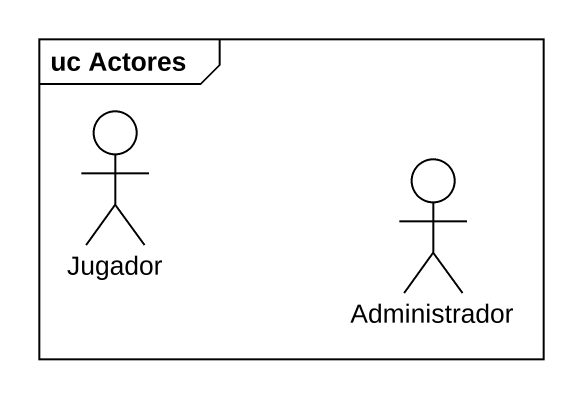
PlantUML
@startuml
mainframe uc Actores
actor Jugador
actor Administrador
@enduml
